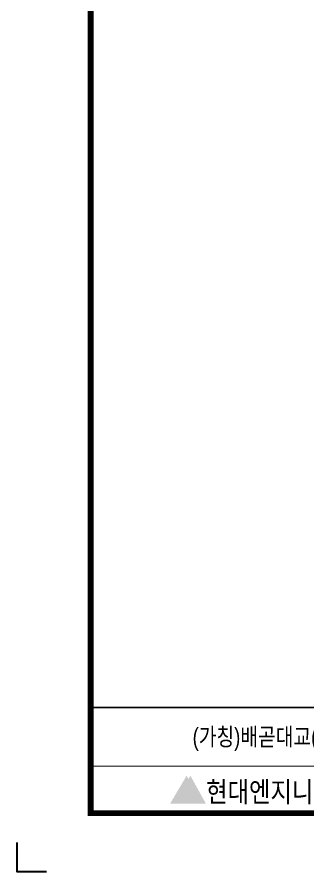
# Model space of a CAD drawing. Header units: millimetres. Extents: x 173610 to 224070, y -281283 to -269403.
# Drawn here: x 207250 to 209229, y -281283 to -275462 of the extents above; entities that cross this region are included whole.
import ezdxf
from ezdxf.enums import TextEntityAlignment as Align

# ---------------------------------------------------------------- set-up
doc = ezdxf.new("R2010")
doc.units = ezdxf.units.MM
for name, color, linetype in [('CX-BORD', 3, 'Continuous'), ('CX-BORD-LIN1', 4, 'Continuous'), ('CX-BORD-LIN2', 3, 'Continuous'), ('CX-BORD-TEX1', 7, 'Continuous'), ('CX-BORD-TEX2', 6, 'Continuous'), ('CX-BORD-TEX3', 4, 'Continuous'), ('CX-MISC', 2, 'Continuous')]:
    doc.layers.add(name, color=color, linetype=linetype)
doc.styles.add('HYM', font='')
doc.styles.add('MLTMHTXT', font='Dotum_1.TTF')
doc.styles.add('TB_BTXT', font='H2GTRE_1.TTF')
doc.styles.add('TB_TEXT', font='')
doc.styles.get('HYM').set_extended_font_data('HY울릉도B')
doc.styles.get('TB_TEXT').set_extended_font_data('DotumChe')

# ---------------------------------------------------------------- blocks, each defined once
blk = doc.blocks.new('CXBLKA1')
at = {"layer": 'CX-BORD-TEX1', "true_color": 0xf0b400}
h = blk.add_hatch(color=40, dxfattribs=at)
h.dxf.hatch_style = 1
h.paths.add_polyline_path([(58.31, 31.65), (57.7, 32.75), (57.68, 32.75), (52.1, 23.29), (53.38, 23.29)])
at = {"layer": 'CX-BORD-TEX1', "true_color": 0x00b85c}
h = blk.add_hatch(color=112, dxfattribs=at)
h.dxf.hatch_style = 1
h.paths.add_polyline_path([(58.98, 32.75), (58.96, 32.75), (53.38, 23.29), (64.24, 23.29)])
at = {"layer": 'CX-BORD-LIN1', "const_width": 2}
blk.add_lwpolyline([(821, 20), (25, 20), (25, 574), (821, 574)], close=True, dxfattribs=at)
at = {"layer": 'CX-BORD-LIN1', "const_width": 0.6}
blk.add_lwpolyline([(821, 56), (25, 56)], dxfattribs=at)
at = {"layer": 'CX-BORD-LIN2', "const_width": 0.3}
blk.add_lwpolyline([(145, 36), (25, 36)], dxfattribs=at)
at = {"layer": 'CX-MISC'}
blk.add_lwpolyline([(10, 0), (0, 0), (0, 0), (0, 0), (0, 0), (0, 0), (0, 10)], dxfattribs=at)
at = {"layer": 'CX-BORD-TEX1', "color": 152, "style": 'HYM', "width": 0.83}
blk.add_text('현대엔지니어링', height=7, dxfattribs=at).set_placement((64.35, 23.77))
at = {"layer": 'CX-BORD-TEX1', "style": 'TB_BTXT'}
blk.add_attdef('UD_TITLE', text='', height=10, dxfattribs=at).set_placement((423, 553), align=Align.MIDDLE_CENTER)
at = {"layer": 'CX-BORD-TEX1', "style": 'MLTMHTXT', "width": 0.8, "flags": 4}
blk.add_attdef('EI_NAME', (69.69, 43.65), '', height=6, dxfattribs=at)
at = {"layer": 'CX-BORD-TEX1', "style": 'TB_BTXT', "flags": 4}
blk.add_attdef('CI_NAME', text='', height=5, dxfattribs=at).set_placement((85, 28), align=Align.MIDDLE_CENTER)
at = {"layer": 'CX-BORD-TEX2', "style": 'TB_BTXT'}
blk.add_attdef('PI_CNAME', text='', height=5, dxfattribs=at).set_placement((40, 552), align=Align.BOTTOM_LEFT)
blk.add_attdef('UD_SUBTITLE', text='', height=7, dxfattribs=at).set_placement((423, 538), align=Align.MIDDLE_CENTER)
at = {"layer": 'CX-BORD-TEX3', "style": 'TB_BTXT'}
blk.add_attdef('UD_CDNAME', text='', height=4, dxfattribs=at).set_placement((42, 544), align=Align.BOTTOM_LEFT)
at = {"layer": 'CX-BORD-TEX3', "style": 'TB_TEXT'}
for tag, height, p in [('DC_RNUM4', 3, (320, 52)), ('DC_RDATE4', 3.5, (353, 52.5)), ('DC_RAPP4', 3.5, (510, 52.5)), ('DC_RCHK4', 3.5, (550, 52.5)), ('DC_RDGN4', 3.5, (590, 52.5)), ('PI_TITLE', 4.5, (243, 50)), ('UD_CDIST', 4.5, (676, 50)), ('DC_RDATE3', 3.5, (353, 45.4)), ('DC_RAPP3', 3.5, (510, 45.4)), ('DC_RCHK3', 3.5, (550, 45.4)), ('DC_RDGN3', 3.5, (590, 45.4)), ('FI_NAME', 4.5, (781, 44.87)), ('DC_RNUM3', 3, (320, 45)), ('PI_CDNAME', 4.5, (243, 38)), ('DC_RNUM2', 3, (320, 38)), ('DC_RDATE2', 3.5, (353, 38.5)), ('DC_RAPP2', 3.5, (510, 38.5)), ('DC_RCHK2', 3.5, (550, 38.5)), ('DC_RDGN2', 3.5, (590, 38.5)), ('DA_HSCALE', 4.5, (658.5, 38)), ('DA_VSCALE', 4.5, (693, 38)), ('DI_TITLE', 4.5, (781, 37.87)), ('DC_RNUM1', 3, (320, 31)), ('DC_RDATE1', 3.5, (353, 31.5)), ('DC_RAPP1', 3.5, (510, 31.5)), ('DC_RCHK1', 3.5, (550, 31.5)), ('DC_RDGN1', 3.5, (590, 31.5)), ('DI_SUBTITLE', 3.5, (781, 30.87)), ('PA_CCLASS', 4.5, (204, 26.5)), ('PI_STAGE', 4.5, (283, 26.5)), ('DI_DRWNO', 4.5, (676, 26.5))]:
    blk.add_attdef(tag, text='', height=height, dxfattribs=at).set_placement(p, align=Align.MIDDLE_CENTER)
for tag, p in [('DC_RDES4', (377, 52.5)), ('DC_RDES3', (377, 45.4)), ('DC_RDES2', (377, 38.5)), ('DC_RDES1', (377, 31.5))]:
    blk.add_attdef(tag, text='', height=3.5, dxfattribs=at).set_placement(p, align=Align.MIDDLE_LEFT)
at = {"layer": 'CX-BORD-TEX3', "style": 'TB_TEXT', "flags": 1}
for tag, p in [('PI_ID', (24, 16)), ('PI_CCODE', (31, 16)), ('PA_DSDATE', (47, 16)), ('PA_DEDATE', (64, 16)), ('PA_CSDATE', (81, 16)), ('PA_CEDATE', (98, 16)), ('PA_CFDATE', (114, 16)), ('EI_ENAME', (132, 16)), ('EI_DEPT', (146, 16)), ('EI_PERSON', (158, 16)), ('EI_EMAIL', (174, 16)), ('CI_CATEG', (189, 16)), ('CI_ROLE', (204, 16)), ('CI_ONAME', (216, 16)), ('CI_ADDR', (232, 16)), ('CI_TEL', (246, 16)), ('CI_FAX', (257, 16)), ('CI_HPADDR', (270, 16)), ('CI_CODE', (287, 16)), ('CI_DEPT', (300, 16)), ('CI_PERSON', (312, 16)), ('CI_EMAIL', (329, 16)), ('CI_PROLE', (342, 16)), ('DI_MANCODE', (357, 16)), ('DI_CATEG', (377, 16)), ('DI_LDATE', (392, 16)), ('DI_PCLASS', (407, 16)), ('DI_MMCLASS', (424, 16)), ('DI_MSCLASS', (443, 16)), ('DI_ECLASS', (462, 16)), ('DI_FNAME', (478, 16)), ('DC_ONAME', (493, 16)), ('DC_NNAME', (510, 16)), ('FI_CODE', (529, 16)), ('FI_CLASS', (545, 16)), ('FI_ICODE1', (563, 16)), ('FI_ICODE2', (581, 16)), ('------------', (597, 16))]:
    blk.add_attdef(tag, p, '', height=2, dxfattribs=at)

msp = doc.modelspace()

# ---------------------------------------------------------------- block references
at = {"layer": 'CX-BORD'}
ref = msp.add_blockref('CXBLKA1', (207249.6593, -281283.0251), dxfattribs=dict(at, xscale=20, yscale=20, zscale=20))
ref.add_attrib('EI_NAME', '(가칭)배곧대교(주)', dxfattribs={"layer": 'CX-BORD-TEX1', "height": 120, "style": 'MLTMHTXT', "width": 0.8}).set_placement((208949.6593, -280363.0251), align=Align.MIDDLE_CENTER)

doc.saveas('drawing.dxf')
